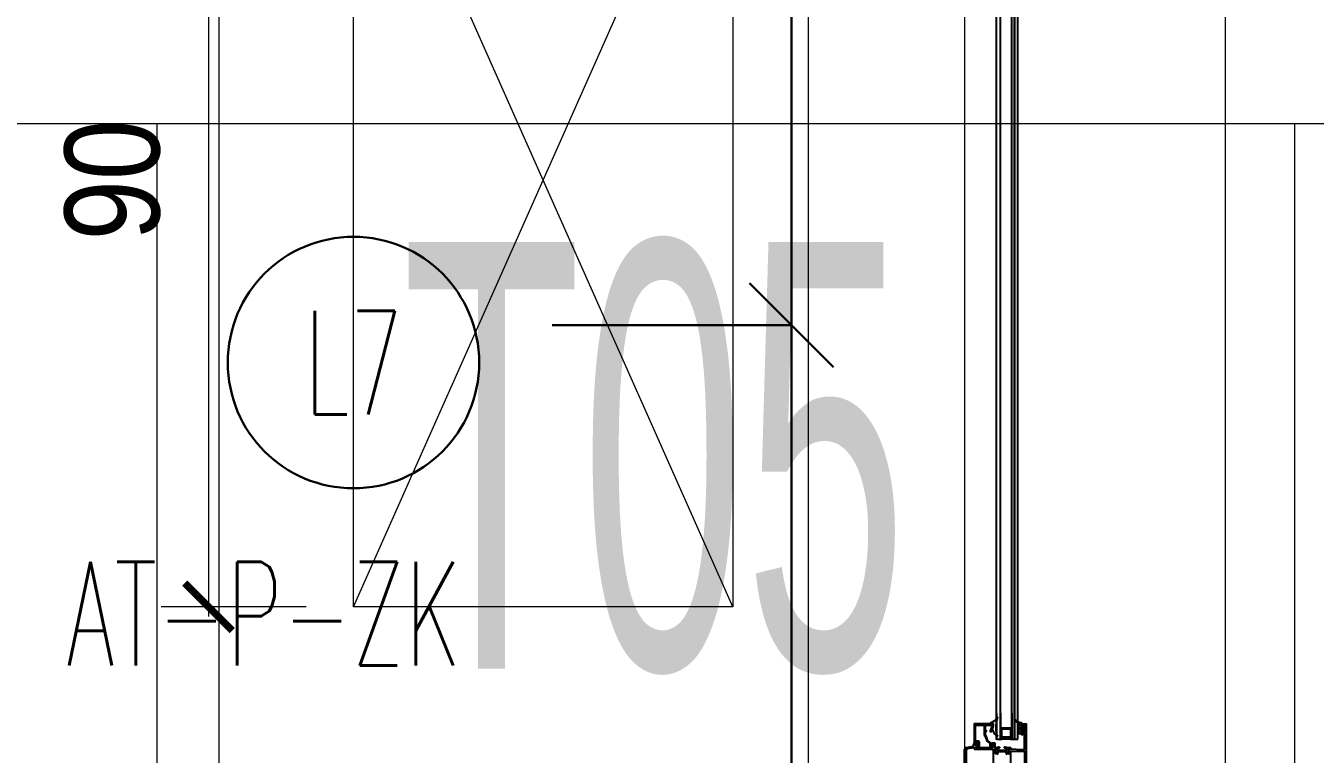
# Model space of a CAD drawing. Extents: x -9058 to 11890, y 0 to 7444.
# Drawn here: x 3820.5 to 3956.5, y 2808.3 to 2885.1 of the extents above; entities that cross this region are included whole.
import ezdxf
from ezdxf.enums import TextEntityAlignment as Align

# ---------------------------------------------------------------- set-up
doc = ezdxf.new("R2010")
doc.units = 0
doc.header["$LTSCALE"] = 10
doc.header["$MEASUREMENT"] = 0
doc.layers.get('0').update_dxf_attribs({"color": 9, "lineweight": 9})
for name, color, linetype, lineweight in [('05', 9, 'Continuous', 9), ('06D', 9, 'Continuous', 9), ('10', 9, 'Continuous', 9), ('15', 9, 'Continuous', 9), ('21_mahal200', 9, 'Continuous', 9), ('21_mahal200 @ 20', 9, 'Continuous', 9), ('E-KABLO', 7, 'Continuous', 30), ('E-LİNYE', 7, 'Continuous', 30)]:
    doc.layers.add(name, color=color, linetype=linetype, lineweight=lineweight)
doc.styles.add('Arial', font='arial.ttf', dxfattribs={"height": 2.5})
doc.styles.add('E-YAZI', font='txttw.shx')
doc.styles.add('MuuM_TEXT-STANDART', font='ARIALN.TTF')
doc.dimstyles.new('MuuM_DIM50', dxfattribs={"dimscale": 5, "dimtxt": 2, "dimasz": 1, "dimexe": 1, "dimexo": 1, "dimgap": 1, "dimtad": 1, "dimdec": 1, "dimrnd": 1, "dimdsep": 46, "dimtxsty": 'MuuM_TEXT-STANDART', "dimblk": 'ARCHTICK', "dimcen": 0, "dimdle": 0.2, "dimclrd": 256, "dimclre": 256, "dimclrt": 256, "dimadec": 0, "dimazin": 0, "dimtfac": 5, "dimtdec": 1, "dimtix": 1, "dimtmove": 2, "dimatfit": 3, "dimldrblk": 'DOT', "dimfxl": 5, "dimfxlon": 1, "dimtolj": 1, "dimlwd": -1, "dimlwe": -1, "dimarcsym": 0})

# ---------------------------------------------------------------- blocks, each defined once
blk = doc.blocks.new('0a_roomno2')
blk.add_lwpolyline([(30, -16), (0, -16), (0, 0), (30, 0)], close=True)
for points in [[(0, -5), (30, -5)], [(18, -5), (18, -16)], [(24, -5), (24, -16)]]:
    blk.add_lwpolyline(points)
at = {"style": 'Arial'}
blk.add_attdef('ODANO', (0, 1.505), '', height=3, dxfattribs=at)
blk.add_attdef('MEKANADI', text='', height=3, dxfattribs=at).set_placement((0.525, -4.75), align=Align.BOTTOM_LEFT)
at = {"style": 'MuuM_TEXT-STANDART', "width": 0.6}
for tag, p in [('YER01', (15, -7)), ('TAVAN01', (20.625, -7)), ('DUVAR01', (26.25, -7)), ('YER02', (15, -10.375)), ('TAVAN02', (20.625, -10.375)), ('DUVAR02', (26.25, -10.375)), ('YER03', (15, -13.75)), ('TAVAN03', (20.625, -13.75)), ('DUVAR03', (26.25, -13.75))]:
    blk.add_attdef(tag, text='', height=2.25, dxfattribs=at).set_placement(p, align=Align.MIDDLE_CENTER)
at = {"style": 'MuuM_TEXT-STANDART'}
blk.add_attdef('M2', text='', height=2.25, dxfattribs=at).set_placement((1.3231, -7.8046), align=Align.MIDDLE_LEFT)
at = {"style": 'MuuM_TEXT-STANDART', "width": 0.6}
blk.add_attdef('TEMIZTAVANYUKSEKLIGI', text='', height=2.25, dxfattribs=at).set_placement((2.7, -13.1619), align=Align.MIDDLE_LEFT)
blk = doc.blocks.new('*U630')
at = {"layer": '21_mahal200 @ 20', "xscale": 20, "yscale": 20, "zscale": 20}
blk.add_blockref('0a_roomno2', (3240.86, 3018.12), dxfattribs=at)
blk = doc.blocks.new('P-DOG-PORSCHE')
at = {"layer": '06D'}
for points in [[(-117.78, 24), (-2.22, 24)], [(-13.18, -3.54), (-111.94, -3.53)], [(-118, -20), (-2, -20)]]:
    blk.add_lwpolyline(points, dxfattribs=at)
at = {"layer": '10', "lineweight": 25, "ltscale": 0.5}
for p, q in [((-103.22, 1.44), (-106, 1.44)), ((-104.8, 1.44), (-104.8, 0.24)), ((-103.22, 0.24), (-106, 0.24)), ((-103.22, -0.16), (-105.95, -0.16)), ((-103.22, -0.16), (-105.49, -0.16))]:
    blk.add_line(p, q, dxfattribs=at)
for points in [[(-106.94, 1.34, -0.459137), (-106.98, 1.37), (-107.03, 2.47), (-107.03, 2.74, -0.414214), (-106.98, 2.79), (-105.4, 2.79, -0.414214), (-105.37, 2.76), (-105.37, 2.6, -0.414214), (-105.4, 2.57), (-105.5, 2.57), (-105.5, 2.52, 0.414214), (-105.45, 2.47), (-105.14, 2.47, 0.414214), (-105.07, 2.54), (-105.07, 2.56, 0.414214), (-105.08, 2.57), (-105.18, 2.57, -0.414214), (-105.23, 2.62), (-105.23, 2.77, -0.414214), (-105.18, 2.82), (-104.51, 2.82, -0.414214), (-104.46, 2.77), (-104.46, 2.62, -0.414214), (-104.51, 2.57), (-104.61, 2.57, 0.414214), (-104.62, 2.56), (-104.62, 2.54, 0.414214), (-104.55, 2.47), (-104.33, 2.47, 0.414214), (-104.32, 2.48), (-104.32, 2.96, 0.414214), (-104.33, 2.97), (-109.19, 2.97, 0.535184)], [(-107.6, 0.95), (-107.35, 0.85, 0.859449), (-107.32, 0.88), (-107.48, 1.15), (-107.01, 1.15, -1.229391), (-106.96, 1.11), (-107.01, 0.93, -0.283637), (-107.03, 0.91, 0.607471), (-107.05, 0.85), (-106.88, 0.68), (-106.86, 0.66, 0.700084), (-106.75, 0.74), (-106.82, 1), (-106.82, 1.25, 0.474196), (-106.94, 1.34)], [(-104.24, 2.47, 0.220745), (-103.93, 1.88, -0.651907), (-103.98, 1.81, -0.176952), (-104.28, 2.13, 0.281357), (-104.42, 2.22), (-104.5, 2.22), (-104.51, 2.22), (-104.52, 2.22), (-104.53, 2.21), (-104.54, 2.21), (-104.54, 2.21), (-104.55, 2.2), (-104.55, 2.19), (-104.56, 2.19), (-104.56, 2.18), (-104.56, 2.17), (-104.56, 2.09), (-104.56, 2.09), (-104.56, 2.08), (-104.57, 2.08), (-104.57, 2.08), (-104.57, 2.08), (-104.57, 2.07), (-104.57, 2.07), (-104.58, 2.07), (-104.58, 2.07), (-104.66, 2.07), (-104.67, 2.07), (-104.67, 2.07), (-104.67, 2.07), (-104.68, 2.07), (-104.68, 2.08), (-104.68, 2.08), (-104.68, 2.08), (-104.68, 2.08), (-104.68, 2.09), (-104.68, 2.17), (-104.68, 2.17), (-104.69, 2.18), (-104.69, 2.19), (-104.69, 2.19), (-104.7, 2.2), (-104.7, 2.21), (-104.71, 2.21), (-104.72, 2.21), (-104.73, 2.22), (-104.74, 2.22), (-104.75, 2.21), (-104.76, 2.21), (-104.76, 2.21), (-104.77, 2.2), (-104.77, 2.19), (-104.78, 2.19), (-104.78, 2.18), (-104.78, 2.17), (-104.78, 2.09), (-104.78, 2.09), (-104.78, 2.08), (-104.79, 2.08), (-104.79, 2.08), (-104.79, 2.08), (-104.79, 2.07), (-104.79, 2.07), (-104.8, 2.07), (-104.8, 2.07), (-104.88, 2.07), (-104.89, 2.07), (-104.89, 2.07), (-104.89, 2.07), (-104.9, 2.07), (-104.9, 2.08), (-104.9, 2.08), (-104.9, 2.08), (-104.9, 2.08), (-104.9, 2.09), (-104.9, 2.17), (-104.9, 2.17), (-104.91, 2.18), (-104.91, 2.19), (-104.91, 2.19), (-104.92, 2.2), (-104.92, 2.21), (-104.93, 2.21), (-104.94, 2.21), (-104.95, 2.22), (-104.96, 2.22), (-104.97, 2.21), (-104.98, 2.21), (-104.98, 2.21), (-104.99, 2.2), (-104.99, 2.19), (-105, 2.19), (-105, 2.18), (-105, 2.17), (-105, 2.09), (-105, 2.09), (-105, 2.08), (-105.01, 2.08), (-105.01, 2.08), (-105.01, 2.08), (-105.01, 2.07), (-105.01, 2.07), (-105.02, 2.07), (-105.02, 2.07), (-105.1, 2.07), (-105.11, 2.07), (-105.11, 2.07), (-105.11, 2.07), (-105.12, 2.07), (-105.12, 2.08), (-105.12, 2.08), (-105.12, 2.08), (-105.12, 2.08), (-105.12, 2.09), (-105.12, 2.17), (-105.12, 2.17), (-105.13, 2.18), (-105.13, 2.19), (-105.13, 2.19), (-105.14, 2.2), (-105.14, 2.21), (-105.15, 2.21), (-105.16, 2.21), (-105.17, 2.22), (-105.18, 2.22), (-105.19, 2.21), (-105.2, 2.21), (-105.2, 2.21), (-105.21, 2.2), (-105.21, 2.19), (-105.22, 2.19), (-105.22, 2.18), (-105.22, 2.17), (-105.22, 2.09), (-105.22, 2.09), (-105.22, 2.08), (-105.23, 2.08), (-105.23, 2.08), (-105.23, 2.08), (-105.23, 2.07), (-105.23, 2.07), (-105.24, 2.07), (-105.24, 2.07), (-105.32, 2.07), (-105.33, 2.07), (-105.33, 2.07), (-105.33, 2.07), (-105.34, 2.07), (-105.34, 2.08), (-105.34, 2.08), (-105.34, 2.08), (-105.34, 2.08), (-105.34, 2.09), (-105.34, 2.43, -0.414214), (-105.31, 2.46), (-105.08, 2.46, 0.414214), (-105.05, 2.49), (-105.05, 2.55, 0.291535), (-105.06, 2.57), (-105.11, 2.59, -0.613042), (-105.11, 2.65), (-105, 2.72, -0.127095), (-104.93, 2.73), (-104.73, 2.73, -0.127095), (-104.67, 2.72), (-104.56, 2.66, -0.585233), (-104.56, 2.59), (-104.61, 2.57, 0.167811), (-104.61, 2.55), (-104.61, 2.49, 0.414214), (-104.58, 2.46), (-104.29, 2.46), (-104.29, 2.52, -0.394677), (-104.24, 2.47)], [(-112.29, -3.53), (-107.02, -3.53, 0.363975), (-106.82, -3.37), (-106.72, -2.78, -0.36397), (-106.42, -2.53), (-106.35, -2.53, 0.414214), (-106.32, -2.5), (-106.32, -2.28, 0.414214), (-106.47, -2.13), (-106.51, -2.13, 0.414214), (-106.52, -2.14), (-106.52, -2.21, 0.366034), (-106.49, -2.24, -0.365977), (-106.47, -2.26), (-106.47, -2.35, -0.414214), (-106.5, -2.38), (-106.61, -2.38, -0.365977), (-106.64, -2.36, 0.365977), (-106.67, -2.33), (-106.79, -2.33, -0.414214), (-106.82, -2.3), (-106.82, -1.46), (-106.85, -1.43), (-106.82, -1.4), (-106.82, -0.56, -0.414214), (-106.79, -0.53), (-106.67, -0.53, 0.365977), (-106.64, -0.51, -0.365977), (-106.61, -0.48), (-106.5, -0.48, -0.414214), (-106.47, -0.51), (-106.47, -0.6, -0.365977), (-106.49, -0.63, 0.366034), (-106.52, -0.66), (-106.52, -0.72, 0.414214), (-106.51, -0.73), (-106.47, -0.73, 0.414214), (-106.32, -0.58), (-106.32, -0.41, 0.414214), (-106.4, -0.33), (-106.82, -0.33, -0.493043), (-106.85, -0.3), (-106.75, 0.07, 0.700084), (-106.86, 0.15), (-106.88, 0.13), (-107.05, -0.04, 0.607471), (-107.03, -0.1, -0.283637), (-107.01, -0.12), (-106.96, -0.3, -1.229391), (-107.01, -0.33), (-107.43, -0.33, -0.585524), (-107.46, -0.29), (-107.32, -0.07, 0.713664), (-107.35, -0.04), (-107.6, -0.14)]]:
    blk.add_lwpolyline(points, format="xyb", dxfattribs=at)
for points in [[(-108.97, 1.97), (-109.81, 1.97, 0.414214), (-109.86, 1.92), (-109.86, 1.38, 0.414214), (-109.81, 1.33), (-107.25, 1.33, 0.414214), (-107.2, 1.38), (-107.2, 2.79), (-108.91, 2.79, 0.414214), (-108.96, 2.74), (-108.96, 1.98, -0.414214)], [(-104.73, 2.6, -0.359904), (-104.7, 2.57), (-104.7, 2.39, -0.414214), (-104.73, 2.36), (-104.93, 2.36, -0.414214), (-104.96, 2.39), (-104.96, 2.57, -0.359904), (-104.94, 2.6, -0.094739)], [(-107.28, -0.01, -0.131652), (-107.3, -0.06), (-107.4, -0.24, 0.131652), (-107.41, -0.26), (-107.41, -0.28, 0.414214), (-107.38, -0.31), (-107.02, -0.31, 0.414214), (-106.99, -0.28), (-106.99, -0.26, 0.131652), (-106.99, -0.24), (-107.1, -0.06, -0.131652), (-107.11, -0.01), (-107.11, 0.84, -0.131652), (-107.1, 0.89), (-106.99, 1.07, 0.131652), (-106.99, 1.09), (-106.99, 1.12, 0.414214), (-107.02, 1.15), (-107.38, 1.15, 0.414214), (-107.41, 1.12), (-107.41, 1.09, 0.131652), (-107.4, 1.07), (-107.3, 0.89, -0.131652), (-107.28, 0.84)], [(-107.1, 0.88), (-106.99, 1.07, 0.131652), (-106.99, 1.08), (-106.99, 1.11, 0.414214), (-107.02, 1.14), (-107.38, 1.14, 0.414214), (-107.41, 1.11), (-107.41, 1.08, 0.131652), (-107.4, 1.07), (-107.3, 0.88, -0.131652), (-107.28, 0.83), (-107.28, -0.02, -0.131652), (-107.3, -0.07), (-107.4, -0.25, 0.131652), (-107.41, -0.27), (-107.41, -0.29, 0.414214), (-107.38, -0.32), (-107.02, -0.32, 0.414214), (-106.99, -0.29), (-106.99, -0.27, 0.131652), (-106.99, -0.25), (-107.1, -0.07, -0.131652), (-107.11, -0.02), (-107.11, 0.83, -0.131652)], [(-105.7, 1.31, -0.414214), (-105.67, 1.34), (-104.93, 1.34, -0.414214), (-104.9, 1.31), (-104.9, 0.37, -0.414214), (-104.93, 0.34), (-105.67, 0.34, -0.414214), (-105.7, 0.37)], [(-107.02, -3.35, 0.207097), (-106.97, -3.33), (-106.97, -3.23), (-106.95, -3.23), (-106.87, -2.76, -0.106114), (-106.8, -2.58, 0.602221), (-106.82, -2.53), (-106.87, -2.53, -0.162278), (-106.93, -2.51), (-106.97, -2.51, -0.414214), (-107, -2.48), (-107, -0.56, 0.414214), (-107.05, -0.51), (-109.89, -0.51, 0.414214), (-109.94, -0.56), (-109.94, -3.35)], [(-105.14, -1.31), (-105.14, -1.27, -0.414214), (-105.11, -1.24), (-105.07, -1.24, -0.414214), (-105.04, -1.27), (-105.04, -1.29, 0.414214), (-104.99, -1.34), (-104.56, -1.34, 0.414214), (-104.46, -1.24), (-104.46, -0.69, 0.414214), (-104.51, -0.64), (-104.56, -0.64, 0.127567), (-104.59, -0.65, -0.09888), (-105.01, -0.79, 0.367727), (-105.04, -0.82, -0.399482), (-105.07, -0.84), (-105.11, -0.84, -0.414214), (-105.14, -0.81), (-105.14, -0.72, -0.400329), (-105.09, -0.67, 0.114933), (-104.65, -0.55, -0.127017), (-104.56, -0.52), (-104.37, -0.52, -0.414214), (-104.34, -0.55), (-104.34, -2.49, -0.414214), (-104.37, -2.52), (-106.29, -2.52, -0.414214), (-106.32, -2.49), (-106.32, -2.43, -0.414214), (-106.29, -2.4), (-106.27, -2.4), (-106.27, -2.1), (-106.54, -2.1), (-106.56, -2.14, -0.414214), (-106.6, -2.15), (-106.77, -2.05, -0.767327), (-106.75, -1.98), (-106.25, -1.98, -0.414214), (-106.15, -2.08), (-106.15, -2.35, 0.414214), (-106.1, -2.4), (-104.51, -2.4, 0.414214), (-104.46, -2.35), (-104.46, -1.56, 0.414214), (-104.56, -1.46), (-105.47, -1.46, -0.172094), (-105.67, -1.39, 0.126051), (-106.03, -1.23, -0.197455), (-106.24, -1.1), (-106.35, -0.94, 0.244698), (-106.49, -0.86), (-106.77, -0.86, -0.767327), (-106.8, -0.76), (-106.6, -0.65, -0.57735), (-106.56, -0.67), (-106.56, -0.74), (-106.49, -0.74, -0.244698), (-106.25, -0.87), (-106.15, -1.03, 0.197455), (-106.02, -1.11, -0.126051), (-105.6, -1.3, 0.178336), (-105.47, -1.34), (-105.17, -1.34, 0.414214)], [(-104.33, -0.53), (-104.33, -0.75, 0.414214), (-104.3, -0.78), (-104.26, -0.78, 0.356389), (-104.16, -0.7, -0.262181), (-103.65, -0.11, 0.316752), (-103.63, -0.08, 0.499585), (-103.66, -0.05, -0.048291), (-104.22, -0.19, -0.086497), (-105.32, -0.19, -0.16681), (-105.55, -0.08, 0.169383), (-105.57, -0.07), (-105.58, -0.06, 0.513067), (-105.63, -0.13, 0.159858), (-105.05, -0.51, 0.178819), (-104.68, -0.53), (-104.67, -0.52, -0.13005), (-104.62, -0.5), (-104.36, -0.5, -0.414214)]]:
    blk.add_lwpolyline(points, format="xyb", close=True, dxfattribs=at)
at = {"layer": '15', "lineweight": 25, "ltscale": 0.5}
for p, q in [((-106, 2.03), (-105.95, 2.07)), ((-106, 2.03), (-106, 1.44)), ((-106, 1.77), (-16.8, 1.77)), ((-106, 1.74), (-16.8, 1.74)), ((-105.98, 1.44), (-16.8, 1.44)), ((-105.95, 2.07), (-16.8, 2.07)), ((-105.8, 1.44), (-105.8, 0.24)), ((-106, 0.24), (-106, -0.11)), ((-105.98, 0.24), (-16.8, 0.24)), ((-106, -0.11), (-105.95, -0.16)), ((-105.98, -0.16), (-16.8, -0.16))]:
    blk.add_line(p, q, dxfattribs=at)
blk.add_arc((-107.75, 0.84), 1.85, 341.0754, 18.9246, dxfattribs=at)
blk = doc.blocks.new('*U643')
at = {"layer": '21_mahal200 @ 20'}
ref = blk.add_blockref('0a_roomno2', (3474.33, 2974.84), dxfattribs=dict(at, xscale=20, yscale=20, zscale=20))
ref.add_attrib('TAVAN01', 'T05', dxfattribs={"layer": '0', "height": 45, "style": 'MuuM_TEXT-STANDART', "width": 0.6}).set_placement((3886.83, 2839.84), align=Align.MIDDLE_CENTER)
blk = doc.blocks.new('wwwwwwwwwwwwwwwwwwwwwwww')
at = {"layer": '05'}
blk.add_lwpolyline([(4096.95, 3071.19), (4096.95, 3111.19), (4186.95, 3111.19), (4186.95, 3071.19)], close=True, dxfattribs=at)
for points in [[(4096.95, 3071.19), (4186.95, 3111.19)], [(4096.95, 3111.19), (4186.95, 3071.19)]]:
    blk.add_lwpolyline(points, dxfattribs=at)
blk = doc.blocks.new('_ArchTick')
at = {"color": 0, "linetype": 'ByBlock', "const_width": 0.15}
blk.add_lwpolyline([(-0.5, -0.5), (0.5, 0.5)], dxfattribs=at)
blk = doc.blocks.new('*D387')
at = {"transparency": 16777216}
for p, q in [((3839.77, 2914.87), (3839.77, 2822.87)), ((3850.06, 2913.87), (3834.77, 2913.87)), ((3850.06, 2823.87), (3834.77, 2823.87))]:
    blk.add_line(p, q, dxfattribs=at)
at = {"transparency": 16777216, "xscale": 5, "yscale": 5, "zscale": 5}
for p, rotation in [((3839.77, 2913.87), 90), ((3839.77, 2823.87), 270)]:
    blk.add_blockref('_ArchTick', p, dxfattribs=dict(at, rotation=rotation))
at = {"transparency": 16777216, "insert": (3829.66, 2868.87), "char_height": 10, "attachment_point": 5, "rotation": 90, "style": 'MuuM_TEXT-STANDART'}
blk.add_mtext('\\A1;90', dxfattribs=at)
blk = doc.blocks.new('_Dot')
at = {"color": 0, "linetype": 'ByBlock', "lineweight": -2}
blk.add_line((-0.5, 0), (-1, 0), dxfattribs=at)
at = {"color": 0, "linetype": 'ByBlock', "const_width": 0.5}
blk.add_lwpolyline([(-0.25, 0, 1), (0.25, 0, 1)], format="xyb", close=True, dxfattribs=at)
blk = doc.blocks.new('DOT')
at = {"color": 0, "linetype": 'ByBlock'}
blk.add_line((-0.5, 0), (-1, 0), dxfattribs=at)
at = {"color": 0, "linetype": 'ByBlock', "const_width": 0.5}
blk.add_lwpolyline([(-0.25, 0, 1), (0.25, 0, 1)], format="xyb", close=True, dxfattribs=at)

msp = doc.modelspace()

# ---------------------------------------------------------------- linework, layer by layer
at = {"layer": 'E-KABLO', "color": 6}
msp.add_line((3901.26, 2412.67), (3901.26, 2913.44), dxfattribs=at)
at = {"layer": 'E-LİNYE', "color": 7, "linetype": 'Continuous'}
for p, q in [((3905.68, 2849.16), (3896.84, 2858)), ((3876.01, 2853.58), (3901.26, 2853.58))]:
    msp.add_line(p, q, dxfattribs=at)
msp.add_circle((3855.06, 2849.63), 13.26, dxfattribs=at)

# ---------------------------------------------------------------- block references
at = {"xscale": -1, "rotation": 270}
msp.add_blockref('P-DOG-PORSCHE', (3923.06, 2915.87), dxfattribs=at)
at = {"rotation": 90}
msp.add_blockref('wwwwwwwwwwwwwwwwwwwwwwww', (6966.25, -1273.08), dxfattribs=at)
at = {"layer": '21_mahal200', "color": 6}
for name in ['*U630', '*U643']:
    msp.add_blockref(name, (0, 0), dxfattribs=at)

# ---------------------------------------------------------------- texts
at = {"layer": 'E-LİNYE', "color": 3, "linetype": 'Continuous', "style": 'E-YAZI', "width": 0.6}
msp.add_text('L7', height=10.938, dxfattribs=at).set_placement((3855.06, 2849.63), align=Align.MIDDLE_CENTER)
msp.add_text('AT-P-ZK', height=10.938, dxfattribs=at).set_placement((3824.8, 2817.68))

# ---------------------------------------------------------------- dimensions: what is measured, and where the dimension line sits
dim = msp.add_linear_dim(base=(3839.77, 2823.87), p1=(3855.06, 2913.87), p2=(3855.06, 2823.87), angle=90, dimstyle='MuuM_DIM50', override={"dimldrblk": 'DOT', "dimfxl": 3})
dim.commit()
dim.dimension.update_dxf_attribs({"geometry": '*D387', "text_midpoint": (3829.66, 2868.87)})

doc.saveas('drawing.dxf')
